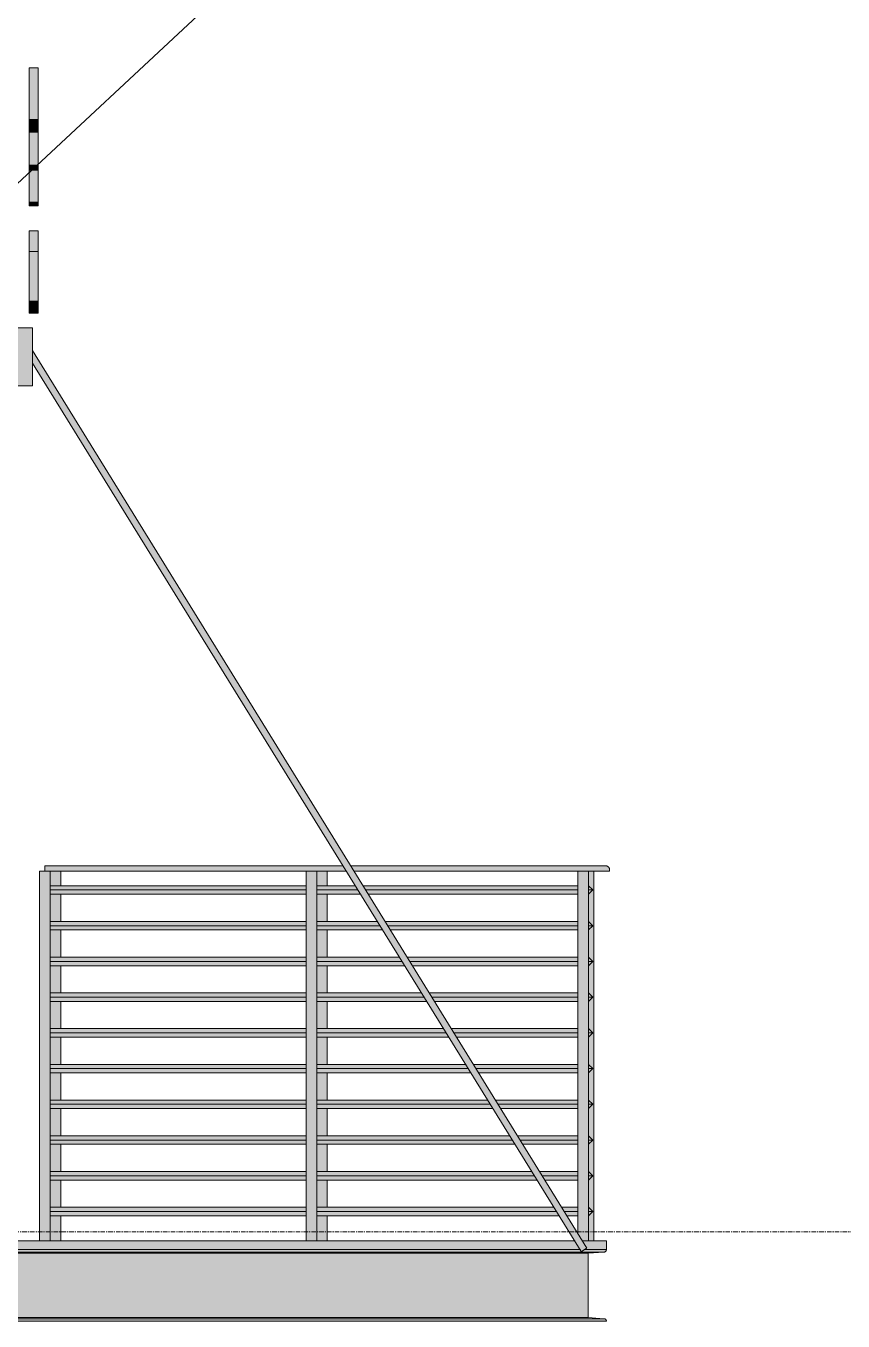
# Model space of a CAD drawing. Header units: inches. Extents: x 1822 to 8392, y -297 to 673.
# Drawn here: x 3861.3 to 3952.9, y 258 to 403 of the extents above; entities that cross this region are included whole.
import ezdxf

# ---------------------------------------------------------------- set-up
doc = ezdxf.new("R2010")
doc.units = ezdxf.units.IN
doc.header["$MEASUREMENT"] = 0
doc.linetypes.add('Grid Line 1_2_', pattern=[0.875, 0.5, -0.125, 0.125, -0.125])
for name, color, linetype, lineweight in [('A-FLOR-1', 192, 'Continuous', 5), ('A-FLOR-2', 192, 'Continuous', 9), ('A-FLOR-HRAL', 11, 'Continuous', 9), ('A-FLOR-LEVL-4', 51, 'Grid Line 1_2_', 9), ('A-WALL-2', 113, 'Continuous', 9), ('G-ANNO-TEXT', 231, 'Continuous', 30), ('S-BEAM', 12, 'Continuous', 9)]:
    doc.layers.add(name, color=color, linetype=linetype, lineweight=lineweight)

# ---------------------------------------------------------------- blocks, each defined once
blk = doc.blocks.new('Logo Signage - Logo Signage-2965665-BUILDING ELEVATION - EAST')
at = {"layer": 'A-WALL-2'}
h = blk.add_hatch(color=256, dxfattribs=at)
h.paths.add_polyline_path([(3861.77, 383.29), (3862.72, 383.34), (3862.72, 386.9), (3861.72, 386.9), (3861.72, 383.29)], flags=0)
h.paths.add_polyline_path([(3861.79, 392.56), (3862.72, 392.56), (3862.72, 398.34), (3861.72, 398.33), (3861.73, 392.56)], flags=0)
for points in [[(3861.72, 391.16), (3862.72, 391.16), (3862.72, 392.56), (3861.72, 392.56), (3861.72, 392.36)], [(3862.72, 387.49), (3862.72, 391.16), (3861.72, 391.16), (3861.72, 387.49), (3862.55, 387.49)], [(3862.5, 387.1), (3862.72, 387.11), (3862.72, 387.49), (3861.72, 387.49), (3861.72, 387.1)], [(3861.72, 386.9), (3862.72, 386.91), (3862.72, 387.1), (3861.72, 387.1), (3861.72, 386.91)], [(3862.55, 383.03), (3862.72, 383.06), (3862.72, 383.29), (3861.72, 383.29), (3861.72, 383.03)], [(3862.72, 382.91), (3862.72, 383.03), (3861.72, 383.03), (3861.72, 382.91), (3862.55, 382.91)], [(3862.55, 377.8), (3862.72, 377.8), (3862.72, 380.08), (3861.72, 380.08), (3861.72, 377.8), (3862.52, 377.8)], [(3862.55, 372.22), (3862.72, 372.22), (3862.72, 377.8), (3861.72, 377.8), (3861.72, 372.22)], [(3861.72, 370.86), (3862.72, 370.86), (3862.72, 372.22), (3861.72, 372.22), (3861.72, 370.94)]]:
    blk.add_hatch(color=256, dxfattribs=at).paths.add_polyline_path(points, flags=0)
for p, q in [((3862.72, 398.34), (3861.72, 398.34)), ((3861.72, 391.16), (3861.72, 392.56)), ((3862.72, 392.56), (3861.72, 392.56)), ((3862.72, 392.56), (3862.72, 391.16)), ((3861.72, 387.49), (3861.72, 391.16)), ((3862.72, 391.16), (3861.72, 391.16)), ((3862.72, 391.16), (3862.72, 387.49)), ((3861.72, 387.1), (3861.72, 387.49)), ((3862.72, 387.49), (3862.72, 387.1)), ((3861.72, 386.9), (3861.72, 387.1)), ((3862.72, 387.1), (3861.72, 387.1)), ((3862.72, 386.9), (3861.72, 386.9)), ((3862.72, 387.1), (3862.72, 386.9)), ((3861.72, 383.29), (3862.72, 383.29)), ((3861.72, 383.03), (3862.72, 383.03)), ((3861.72, 382.91), (3861.72, 383.03)), ((3862.72, 383.03), (3862.72, 382.91)), ((3862.72, 382.91), (3861.72, 382.91)), ((3862.72, 380.1), (3861.72, 380.1)), ((3862.72, 377.8), (3861.72, 377.8)), ((3861.72, 372.22), (3862.72, 372.22)), ((3861.72, 370.86), (3862.72, 370.86))]:
    blk.add_line(p, q, dxfattribs=at)
for points, knots in [([(3861.72, 392.56), (3861.72, 394.5), (3861.72, 397.49), (3861.72, 398.35), (3861.72, 398.34)], [-1.02054, -1.02054, -1.02054, -1.02054, -0.6920047, -0.4746925, -0.4746925, -0.4746925, -0.4746925]), ([(3862.72, 398.34), (3862.72, 398.35), (3862.72, 397.49), (3862.72, 394.5), (3862.72, 392.56)], [0.4746925, 0.4746925, 0.4746925, 0.4746925, 0.6920047, 1.02054, 1.02054, 1.02054, 1.02054]), ([(3861.72, 383.29), (3861.72, 383.29), (3861.72, 383.92), (3861.72, 385.79), (3861.72, 386.9)], [-1.7800969, -1.7800969, -1.7800969, -1.7800969, -1.5651556, -1.3467933, -1.3467933, -1.3467933, -1.3467933]), ([(3862.72, 386.9), (3862.72, 385.79), (3862.72, 383.92), (3862.72, 383.29), (3862.72, 383.29)], [1.3467933, 1.3467933, 1.3467933, 1.3467933, 1.5651556, 1.7800969, 1.7800969, 1.7800969, 1.7800969])]:
    blk.add_open_spline(points, degree=3, knots=knots, dxfattribs=at)
for points in [[(3861.72, 383.03), (3861.72, 383.04), (3861.72, 383.11), (3861.72, 383.29)], [(3862.72, 383.29), (3862.72, 383.11), (3862.72, 383.04), (3862.72, 383.03)], [(3861.72, 377.82), (3861.72, 379.7), (3861.72, 380.23), (3861.72, 380.07)], [(3862.72, 380.07), (3862.72, 380.23), (3862.72, 379.7), (3862.72, 377.82)], [(3861.72, 372.22), (3861.72, 376.57), (3861.72, 377.89), (3861.72, 377.8)], [(3862.72, 377.8), (3862.72, 377.89), (3862.72, 376.57), (3862.72, 372.22)], [(3861.72, 370.86), (3861.72, 370.84), (3861.72, 371.45), (3861.72, 372.21)], [(3862.72, 372.21), (3862.72, 371.45), (3862.72, 370.84), (3862.72, 370.86)]]:
    blk.add_open_spline(points, degree=3, dxfattribs=at)
blk = doc.blocks.new('Railing - Baluster_01-2700443-BUILDING ELEVATION - EAST')
at = {"layer": 'A-FLOR-HRAL'}
h = blk.add_hatch(color=256, dxfattribs=at)
h.paths.add_polyline_path([(3893.92, 267), (3895.1, 267), (3895.1, 269.8), (3893.92, 269.8)], flags=0)
h.paths.add_polyline_path([(3893.92, 270.75), (3895.1, 270.75), (3895.1, 273.8), (3893.92, 273.8)], flags=0)
h.paths.add_polyline_path([(3893.92, 274.75), (3895.1, 274.75), (3895.1, 277.8), (3893.92, 277.8)], flags=0)
h.paths.add_polyline_path([(3893.92, 278.75), (3895.1, 278.75), (3895.1, 281.8), (3893.92, 281.8)], flags=0)
h.paths.add_polyline_path([(3893.92, 282.75), (3895.1, 282.75), (3895.1, 285.8), (3893.92, 285.8)], flags=0)
h.paths.add_polyline_path([(3893.92, 286.75), (3895.1, 286.75), (3895.1, 289.8), (3893.92, 289.8), (3893.92, 287.67)], flags=0)
h.paths.add_polyline_path([(3893.92, 290.75), (3895.1, 290.75), (3895.1, 293.8), (3893.92, 293.8)], flags=0)
h.paths.add_polyline_path([(3895.1, 294.75), (3895.1, 297.8), (3893.92, 297.8), (3893.92, 294.75)], flags=0)
h.paths.add_polyline_path([(3893.92, 298.75), (3895.1, 298.75), (3895.1, 301.8), (3893.92, 301.8), (3893.92, 299.64)], flags=0)
h.paths.add_polyline_path([(3893.92, 302.75), (3895.1, 302.75), (3895.1, 305.8), (3893.92, 305.8), (3893.92, 305.62)], flags=0)
h.paths.add_polyline_path([(3893.92, 306.75), (3895.1, 306.75), (3895.1, 308.4), (3893.92, 308.4)], flags=0)
for p, q in [((3895.1, 308.4), (3895.1, 306.75)), ((3895.1, 305.8), (3895.1, 302.75)), ((3895.1, 301.8), (3895.1, 298.75)), ((3895.1, 297.8), (3895.1, 294.75)), ((3895.1, 293.8), (3895.1, 290.75)), ((3895.1, 289.8), (3895.1, 286.75)), ((3895.1, 285.8), (3895.1, 282.75)), ((3895.1, 281.8), (3895.1, 278.75)), ((3895.1, 277.8), (3895.1, 274.75)), ((3895.1, 273.8), (3895.1, 270.75)), ((3895.1, 269.8), (3895.1, 267))]:
    blk.add_line(p, q, dxfattribs=at)
blk = doc.blocks.new('Railing - Baluster_01-V110-BUILDING ELEVATION - EAST')
at = {"layer": 'A-FLOR-HRAL'}
blk.add_hatch(color=256, dxfattribs=at).paths.add_polyline_path([(3924.95, 267), (3924.95, 308.4), (3924.36, 308.4), (3924.36, 306.75), (3924.83, 306.28), (3924.36, 305.8), (3924.36, 302.75), (3924.83, 302.28), (3924.36, 301.8), (3924.36, 298.75), (3924.83, 298.28), (3924.36, 297.8), (3924.36, 294.75), (3924.83, 294.28), (3924.36, 293.8), (3924.36, 290.75), (3924.83, 290.28), (3924.36, 289.8), (3924.36, 286.75), (3924.83, 286.28), (3924.36, 285.8), (3924.36, 282.75), (3924.83, 282.28), (3924.36, 281.8), (3924.36, 278.75), (3924.83, 278.28), (3924.36, 277.8), (3924.36, 274.75), (3924.83, 274.28), (3924.36, 273.8), (3924.36, 270.75), (3924.83, 270.28), (3924.36, 269.8), (3924.36, 267)], flags=0)
blk.add_line((3924.95, 267), (3924.95, 308.4), dxfattribs=at)
blk = doc.blocks.new('Railing - Baluster_01-V111-BUILDING ELEVATION - EAST')
at = {"layer": 'A-FLOR-HRAL'}
blk.add_hatch(color=256, dxfattribs=at).paths.add_polyline_path([(3893.92, 267), (3893.92, 308.4), (3892.74, 308.4), (3892.74, 267)], flags=0)
for p, q in [((3892.74, 267), (3892.74, 308.4)), ((3893.92, 308.4), (3893.92, 267))]:
    blk.add_line(p, q, dxfattribs=at)
blk = doc.blocks.new('Railing - Baluster_01-V112-BUILDING ELEVATION - EAST')
at = {"layer": 'A-FLOR-HRAL'}
blk.add_hatch(color=256, dxfattribs=at).paths.add_polyline_path([(3924.36, 267), (3924.36, 308.4), (3923.18, 308.4), (3923.18, 267.82), (3923.71, 267), (3924.19, 267)], flags=0)
for p, q in [((3923.18, 267.82), (3923.18, 308.4)), ((3924.36, 308.4), (3924.36, 267))]:
    blk.add_line(p, q, dxfattribs=at)
blk = doc.blocks.new('Railing - Baluster_01-V113-BUILDING ELEVATION - EAST')
at = {"layer": 'A-FLOR-HRAL'}
blk.add_hatch(color=256, dxfattribs=at).paths.add_polyline_path([(3864.06, 267), (3864.06, 308.4), (3862.88, 308.4), (3862.88, 267)], flags=0)
for p, q in [((3862.88, 267), (3862.88, 308.4)), ((3863.47, 308.4), (3862.88, 308.4)), ((3864.06, 308.4), (3864.06, 267))]:
    blk.add_line(p, q, dxfattribs=at)
blk = doc.blocks.new('Railing - Railing-3280392-BUILDING ELEVATION - EAST')
at = {"layer": 'A-FLOR-HRAL'}
h = blk.add_hatch(color=256, dxfattribs=at)
h.paths.add_polyline_path([(3924.36, 308.53), (3926.72, 308.53), (3926.66, 308.76), (3926.49, 308.94), (3926.25, 309), (3897.77, 308.96), (3898.04, 308.53), (3923.77, 308.53)], flags=0)
h.paths.add_polyline_path([(3863.47, 308.53), (3897.16, 308.53), (3896.86, 309), (3863.47, 308.98), (3863.47, 308.65)], flags=0)
h = blk.add_hatch(color=256, dxfattribs=at)
h.paths.add_polyline_path([(3865.25, 308.4), (3897.23, 308.4), (3897.16, 308.53), (3863.47, 308.53), (3863.47, 308.4), (3864.06, 308.4)], flags=0)
h.paths.add_polyline_path([(3924.36, 308.4), (3926.72, 308.4), (3926.72, 308.53), (3898.04, 308.53), (3898.11, 308.4), (3923.77, 308.4)], flags=0)
h = blk.add_hatch(color=256, dxfattribs=at)
h.paths.add_polyline_path([(3898.55, 306.28), (3898.25, 306.75), (3893.92, 306.75), (3893.92, 306.28), (3896.07, 306.28)], flags=0)
h.paths.add_polyline_path([(3924.83, 306.28), (3924.36, 306.75), (3924.36, 306.28)], flags=0)
h.paths.add_polyline_path([(3865.25, 306.28), (3892.74, 306.28), (3892.74, 306.75), (3864.06, 306.75), (3864.06, 306.28)], flags=0)
h.paths.add_polyline_path([(3923.18, 306.28), (3923.18, 306.75), (3899.13, 306.75), (3899.43, 306.28), (3921.2, 306.28)], flags=0)
h = blk.add_hatch(color=256, dxfattribs=at)
h.paths.add_polyline_path([(3864.06, 305.8), (3892.74, 305.8), (3892.74, 306.28), (3864.06, 306.28)], flags=0)
h.paths.add_polyline_path([(3924.36, 305.8), (3924.83, 306.28), (3924.36, 306.28)], flags=0)
h.paths.add_polyline_path([(3923.18, 305.8), (3923.18, 306.28), (3899.43, 306.28), (3899.72, 305.8), (3921.2, 305.8)], flags=0)
h.paths.add_polyline_path([(3893.92, 305.8), (3898.84, 305.8), (3898.55, 306.28), (3893.92, 306.28)], flags=0)
h = blk.add_hatch(color=256, dxfattribs=at)
h.paths.add_polyline_path([(3865.25, 302.28), (3892.74, 302.28), (3892.74, 302.75), (3864.06, 302.75), (3864.06, 302.28)], flags=0)
h.paths.add_polyline_path([(3924.83, 302.28), (3924.36, 302.75), (3924.36, 302.28)], flags=0)
h.paths.add_polyline_path([(3921.2, 302.28), (3923.18, 302.28), (3923.18, 302.75), (3901.61, 302.75), (3901.9, 302.28), (3904.45, 302.28)], flags=0)
h.paths.add_polyline_path([(3895.1, 302.28), (3901.02, 302.28), (3900.72, 302.75), (3893.92, 302.75), (3893.92, 302.28)], flags=0)
h = blk.add_hatch(color=256, dxfattribs=at)
h.paths.add_polyline_path([(3924.36, 301.8), (3924.83, 302.28), (3924.36, 302.28)], flags=0)
h.paths.add_polyline_path([(3865.25, 301.8), (3892.74, 301.8), (3892.74, 302.28), (3864.06, 302.28), (3864.06, 301.8)], flags=0)
h.paths.add_polyline_path([(3921.2, 301.8), (3923.18, 301.8), (3923.18, 302.28), (3901.9, 302.28), (3902.19, 301.8), (3904.45, 301.8)], flags=0)
h.paths.add_polyline_path([(3893.92, 301.8), (3901.31, 301.8), (3901.02, 302.28), (3893.92, 302.28)], flags=0)
h = blk.add_hatch(color=256, dxfattribs=at)
h.paths.add_polyline_path([(3895.1, 298.28), (3903.49, 298.28), (3903.19, 298.75), (3893.92, 298.75), (3893.92, 298.28)], flags=0)
h.paths.add_polyline_path([(3924.83, 298.28), (3924.36, 298.75), (3924.36, 298.28)], flags=0)
h.paths.add_polyline_path([(3865.25, 298.28), (3892.74, 298.28), (3892.74, 298.75), (3864.06, 298.75), (3864.06, 298.28)], flags=0)
h.paths.add_polyline_path([(3923.18, 298.28), (3923.18, 298.75), (3904.08, 298.75), (3904.37, 298.28), (3921.2, 298.28)], flags=0)
h = blk.add_hatch(color=256, dxfattribs=at)
h.paths.add_polyline_path([(3895.1, 297.8), (3903.78, 297.8), (3903.49, 298.28), (3893.92, 298.28), (3893.92, 297.8)], flags=0)
h.paths.add_polyline_path([(3865.25, 297.8), (3892.74, 297.8), (3892.74, 298.28), (3864.06, 298.28), (3864.06, 297.8)], flags=0)
h.paths.add_polyline_path([(3924.36, 297.8), (3924.83, 298.28), (3924.36, 298.28)], flags=0)
h.paths.add_polyline_path([(3923.18, 297.8), (3923.18, 298.28), (3904.37, 298.28), (3904.66, 297.8), (3921.2, 297.8)], flags=0)
h = blk.add_hatch(color=256, dxfattribs=at)
h.paths.add_polyline_path([(3924.83, 294.28), (3924.36, 294.75), (3924.36, 294.28)], flags=0)
h.paths.add_polyline_path([(3864.06, 294.28), (3892.74, 294.28), (3892.74, 294.75), (3864.06, 294.75)], flags=0)
h.paths.add_polyline_path([(3921.2, 294.28), (3923.18, 294.28), (3923.18, 294.75), (3906.55, 294.75), (3906.84, 294.28)], flags=0)
h.paths.add_polyline_path([(3895.1, 294.28), (3905.96, 294.28), (3905.66, 294.75), (3893.92, 294.75), (3893.92, 294.28)], flags=0)
h = blk.add_hatch(color=256, dxfattribs=at)
h.paths.add_polyline_path([(3864.06, 293.8), (3892.74, 293.8), (3892.74, 294.28), (3864.06, 294.28)], flags=0)
h.paths.add_polyline_path([(3924.36, 293.8), (3924.83, 294.28), (3924.36, 294.28)], flags=0)
h.paths.add_polyline_path([(3923.18, 293.8), (3923.18, 294.28), (3906.84, 294.28), (3907.13, 293.8), (3921.2, 293.8)], flags=0)
h.paths.add_polyline_path([(3893.92, 293.8), (3906.25, 293.8), (3905.96, 294.28), (3893.92, 294.28)], flags=0)
h = blk.add_hatch(color=256, dxfattribs=at)
h.paths.add_polyline_path([(3893.92, 290.28), (3908.43, 290.28), (3908.14, 290.75), (3893.92, 290.75)], flags=0)
h.paths.add_polyline_path([(3924.83, 290.28), (3924.36, 290.75), (3924.36, 290.28)], flags=0)
h.paths.add_polyline_path([(3921.2, 290.28), (3923.18, 290.28), (3923.18, 290.75), (3909.02, 290.75), (3909.31, 290.28)], flags=0)
h.paths.add_polyline_path([(3864.06, 290.28), (3892.74, 290.28), (3892.74, 290.75), (3864.06, 290.75)], flags=0)
h = blk.add_hatch(color=256, dxfattribs=at)
h.paths.add_polyline_path([(3895.1, 289.8), (3908.72, 289.8), (3908.43, 290.28), (3893.92, 290.28), (3893.92, 289.8)], flags=0)
h.paths.add_polyline_path([(3924.36, 289.8), (3924.83, 290.28), (3924.36, 290.28)], flags=0)
h.paths.add_polyline_path([(3865.25, 289.8), (3892.74, 289.8), (3892.74, 290.28), (3864.06, 290.28), (3864.06, 289.8)], flags=0)
h.paths.add_polyline_path([(3923.18, 289.8), (3923.18, 290.28), (3909.31, 290.28), (3909.6, 289.8), (3921.2, 289.8)], flags=0)
h = blk.add_hatch(color=256, dxfattribs=at)
h.paths.add_polyline_path([(3865.25, 286.28), (3892.74, 286.28), (3892.74, 286.75), (3864.06, 286.75), (3864.06, 286.28)], flags=0)
h.paths.add_polyline_path([(3924.83, 286.28), (3924.36, 286.75), (3924.36, 286.28)], flags=0)
h.paths.add_polyline_path([(3921.2, 286.28), (3923.18, 286.28), (3923.18, 286.75), (3911.49, 286.75), (3911.78, 286.28)], flags=0)
h.paths.add_polyline_path([(3895.1, 286.28), (3910.9, 286.28), (3910.61, 286.75), (3893.92, 286.75), (3893.92, 286.28)], flags=0)
h = blk.add_hatch(color=256, dxfattribs=at)
h.paths.add_polyline_path([(3924.36, 285.8), (3924.83, 286.28), (3924.36, 286.28)], flags=0)
h.paths.add_polyline_path([(3865.25, 285.8), (3892.74, 285.8), (3892.74, 286.28), (3864.06, 286.28), (3864.06, 285.8)], flags=0)
h.paths.add_polyline_path([(3923.18, 285.8), (3923.18, 286.28), (3911.78, 286.28), (3912.07, 285.8), (3921.2, 285.8)], flags=0)
h.paths.add_polyline_path([(3895.1, 285.8), (3911.19, 285.8), (3910.9, 286.28), (3893.92, 286.28), (3893.92, 285.8)], flags=0)
h = blk.add_hatch(color=256, dxfattribs=at)
h.paths.add_polyline_path([(3924.83, 282.28), (3924.36, 282.75), (3924.36, 282.28)], flags=0)
h.paths.add_polyline_path([(3865.25, 282.28), (3892.74, 282.28), (3892.74, 282.75), (3864.06, 282.75), (3864.06, 282.28)], flags=0)
h.paths.add_polyline_path([(3923.18, 282.28), (3923.18, 282.75), (3913.96, 282.75), (3914.25, 282.28), (3921.2, 282.28)], flags=0)
h.paths.add_polyline_path([(3895.1, 282.28), (3913.37, 282.28), (3913.08, 282.75), (3893.92, 282.75), (3893.92, 282.28)], flags=0)
h = blk.add_hatch(color=256, dxfattribs=at)
h.paths.add_polyline_path([(3913.66, 281.8), (3913.37, 282.28), (3893.92, 282.28), (3893.92, 281.8), (3904.45, 281.8)], flags=0)
h.paths.add_polyline_path([(3924.36, 281.8), (3924.83, 282.28), (3924.36, 282.28)], flags=0)
h.paths.add_polyline_path([(3864.06, 281.8), (3892.74, 281.8), (3892.74, 282.28), (3864.06, 282.28)], flags=0)
h.paths.add_polyline_path([(3921.2, 281.8), (3923.18, 281.8), (3923.18, 282.28), (3914.25, 282.28), (3914.54, 281.8)], flags=0)
h = blk.add_hatch(color=256, dxfattribs=at)
h.paths.add_polyline_path([(3924.36, 278.28), (3924.83, 278.28), (3924.36, 278.75)], flags=0)
h.paths.add_polyline_path([(3864.06, 278.28), (3892.74, 278.28), (3892.74, 278.75), (3864.06, 278.75)], flags=0)
h.paths.add_polyline_path([(3921.2, 278.28), (3923.18, 278.28), (3923.18, 278.75), (3916.43, 278.75), (3916.72, 278.28)], flags=0)
h.paths.add_polyline_path([(3895.1, 278.28), (3915.84, 278.28), (3915.55, 278.75), (3893.92, 278.75), (3893.92, 278.28)], flags=0)
h = blk.add_hatch(color=256, dxfattribs=at)
h.paths.add_polyline_path([(3924.36, 277.8), (3924.83, 278.28), (3924.36, 278.28)], flags=0)
h.paths.add_polyline_path([(3865.25, 277.8), (3892.74, 277.8), (3892.74, 278.28), (3864.06, 278.28), (3864.06, 277.8)], flags=0)
h.paths.add_polyline_path([(3923.18, 277.8), (3923.18, 278.28), (3916.72, 278.28), (3917.01, 277.8), (3921.2, 277.8)], flags=0)
h.paths.add_polyline_path([(3893.92, 277.8), (3916.13, 277.8), (3915.84, 278.28), (3893.92, 278.28)], flags=0)
h = blk.add_hatch(color=256, dxfattribs=at)
h.paths.add_polyline_path([(3904.45, 274.28), (3918.31, 274.28), (3918.02, 274.75), (3893.92, 274.75), (3893.92, 274.28), (3895.1, 274.28)], flags=0)
h.paths.add_polyline_path([(3864.06, 274.28), (3892.74, 274.28), (3892.74, 274.75), (3864.06, 274.75)], flags=0)
h.paths.add_polyline_path([(3923.18, 274.28), (3923.18, 274.75), (3918.9, 274.75), (3919.19, 274.28), (3921.2, 274.28)], flags=0)
h.paths.add_polyline_path([(3924.83, 274.28), (3924.36, 274.75), (3924.36, 274.28)], flags=0)
h = blk.add_hatch(color=256, dxfattribs=at)
h.paths.add_polyline_path([(3921.2, 273.8), (3923.18, 273.8), (3923.18, 274.28), (3919.19, 274.28), (3919.48, 273.8)], flags=0)
h.paths.add_polyline_path([(3865.25, 273.8), (3892.74, 273.8), (3892.74, 274.28), (3864.06, 274.28), (3864.06, 273.8)], flags=0)
h.paths.add_polyline_path([(3924.36, 273.8), (3924.83, 274.28), (3924.36, 274.28)], flags=0)
h.paths.add_polyline_path([(3893.92, 273.8), (3918.6, 273.8), (3918.31, 274.28), (3893.92, 274.28)], flags=0)
h = blk.add_hatch(color=256, dxfattribs=at)
h.paths.add_polyline_path([(3864.06, 270.28), (3892.74, 270.28), (3892.74, 270.75), (3864.06, 270.75)], flags=0)
h.paths.add_polyline_path([(3923.18, 270.28), (3923.18, 270.75), (3921.37, 270.75), (3921.66, 270.28)], flags=0)
h.paths.add_polyline_path([(3924.83, 270.28), (3924.36, 270.75), (3924.36, 270.28)], flags=0)
h.paths.add_polyline_path([(3893.92, 270.28), (3920.78, 270.28), (3920.49, 270.75), (3893.92, 270.75)], flags=0)
h = blk.add_hatch(color=256, dxfattribs=at)
h.paths.add_polyline_path([(3893.92, 269.8), (3921.07, 269.8), (3920.78, 270.28), (3893.92, 270.28)], flags=0)
h.paths.add_polyline_path([(3923.18, 269.8), (3923.18, 270.28), (3921.66, 270.28), (3921.95, 269.8)], flags=0)
h.paths.add_polyline_path([(3864.06, 269.8), (3892.74, 269.8), (3892.74, 270.28), (3864.06, 270.28)], flags=0)
h.paths.add_polyline_path([(3924.36, 269.8), (3924.83, 270.28), (3924.36, 270.28)], flags=0)
for p, q in [((3896.88, 309), (3863.47, 309)), ((3863.47, 308.53), (3863.47, 309)), ((3926.25, 309), (3897.73, 309)), ((3863.47, 308.4), (3863.47, 308.53)), ((3897.25, 308.4), (3863.47, 308.4)), ((3926.72, 308.4), (3898.1, 308.4)), ((3926.72, 308.4), (3926.72, 308.53)), ((3864.06, 306.75), (3892.74, 306.75)), ((3892.74, 306.28), (3864.06, 306.28)), ((3893.92, 306.75), (3898.25, 306.75)), ((3898.55, 306.28), (3893.92, 306.28)), ((3899.13, 306.75), (3923.18, 306.75)), ((3923.18, 306.28), (3899.42, 306.28)), ((3924.83, 306.28), (3924.36, 306.75)), ((3924.36, 305.8), (3924.83, 306.28)), ((3924.83, 306.28), (3924.36, 306.28)), ((3892.74, 305.8), (3864.06, 305.8)), ((3898.84, 305.8), (3893.92, 305.8)), ((3923.18, 305.8), (3899.71, 305.8)), ((3864.06, 302.75), (3892.74, 302.75)), ((3892.74, 302.28), (3864.06, 302.28)), ((3892.74, 301.8), (3864.06, 301.8)), ((3893.92, 302.75), (3900.72, 302.75)), ((3901.02, 302.28), (3893.92, 302.28)), ((3901.31, 301.8), (3893.92, 301.8)), ((3901.6, 302.75), (3923.18, 302.75)), ((3923.18, 302.28), (3901.89, 302.28)), ((3923.18, 301.8), (3902.18, 301.8)), ((3924.83, 302.28), (3924.36, 302.75)), ((3924.36, 301.8), (3924.83, 302.28)), ((3924.83, 302.28), (3924.36, 302.28)), ((3864.06, 298.75), (3892.74, 298.75)), ((3892.74, 298.28), (3864.06, 298.28)), ((3892.74, 297.8), (3864.06, 297.8)), ((3893.92, 298.75), (3903.19, 298.75)), ((3903.49, 298.28), (3893.92, 298.28)), ((3903.78, 297.8), (3893.92, 297.8)), ((3904.07, 298.75), (3923.18, 298.75)), ((3923.18, 298.28), (3904.36, 298.28)), ((3923.18, 297.8), (3904.66, 297.8)), ((3924.83, 298.28), (3924.36, 298.75)), ((3924.36, 297.8), (3924.83, 298.28)), ((3924.83, 298.28), (3924.36, 298.28)), ((3864.06, 294.75), (3892.74, 294.75)), ((3893.92, 294.75), (3905.66, 294.75)), ((3906.54, 294.75), (3923.18, 294.75)), ((3924.83, 294.28), (3924.36, 294.75)), ((3892.74, 294.28), (3864.06, 294.28)), ((3892.74, 293.8), (3864.06, 293.8)), ((3905.96, 294.28), (3893.92, 294.28)), ((3906.25, 293.8), (3893.92, 293.8)), ((3923.18, 294.28), (3906.83, 294.28)), ((3923.18, 293.8), (3907.13, 293.8)), ((3924.36, 293.8), (3924.83, 294.28)), ((3924.83, 294.28), (3924.36, 294.28)), ((3864.06, 290.75), (3892.74, 290.75)), ((3892.74, 290.28), (3864.06, 290.28)), ((3893.92, 290.75), (3908.14, 290.75)), ((3908.43, 290.28), (3893.92, 290.28)), ((3909.01, 290.75), (3923.18, 290.75)), ((3923.18, 290.28), (3909.31, 290.28)), ((3924.83, 290.28), (3924.36, 290.75)), ((3924.36, 289.8), (3924.83, 290.28)), ((3924.83, 290.28), (3924.36, 290.28)), ((3892.74, 289.8), (3864.06, 289.8)), ((3908.72, 289.8), (3893.92, 289.8)), ((3923.18, 289.8), (3909.6, 289.8)), ((3864.06, 286.75), (3892.74, 286.75)), ((3892.74, 286.28), (3864.06, 286.28)), ((3892.74, 285.8), (3864.06, 285.8)), ((3893.92, 286.75), (3910.61, 286.75)), ((3910.9, 286.28), (3893.92, 286.28)), ((3911.19, 285.8), (3893.92, 285.8)), ((3911.48, 286.75), (3923.18, 286.75)), ((3923.18, 286.28), (3911.78, 286.28)), ((3923.18, 285.8), (3912.07, 285.8)), ((3924.83, 286.28), (3924.36, 286.75)), ((3924.36, 285.8), (3924.83, 286.28)), ((3924.83, 286.28), (3924.36, 286.28)), ((3864.06, 282.75), (3892.74, 282.75)), ((3892.74, 282.28), (3864.06, 282.28)), ((3892.74, 281.8), (3864.06, 281.8)), ((3893.92, 282.75), (3913.08, 282.75)), ((3913.37, 282.28), (3893.92, 282.28)), ((3913.66, 281.8), (3893.92, 281.8)), ((3913.96, 282.75), (3923.18, 282.75)), ((3923.18, 282.28), (3914.25, 282.28)), ((3923.18, 281.8), (3914.54, 281.8)), ((3924.83, 282.28), (3924.36, 282.75)), ((3924.36, 281.8), (3924.83, 282.28)), ((3924.83, 282.28), (3924.36, 282.28)), ((3864.06, 278.75), (3892.74, 278.75)), ((3893.92, 278.75), (3915.55, 278.75)), ((3916.43, 278.75), (3923.18, 278.75)), ((3924.83, 278.28), (3924.36, 278.75)), ((3892.74, 278.28), (3864.06, 278.28)), ((3892.74, 277.8), (3864.06, 277.8)), ((3915.84, 278.28), (3893.92, 278.28)), ((3916.13, 277.8), (3893.92, 277.8)), ((3923.18, 278.28), (3916.72, 278.28)), ((3923.18, 277.8), (3917.01, 277.8)), ((3924.36, 277.8), (3924.83, 278.28)), ((3924.83, 278.28), (3924.36, 278.28)), ((3864.06, 274.75), (3892.74, 274.75)), ((3892.74, 274.28), (3864.06, 274.28)), ((3893.92, 274.75), (3918.02, 274.75)), ((3918.31, 274.28), (3893.92, 274.28)), ((3918.9, 274.75), (3923.18, 274.75)), ((3923.18, 274.28), (3919.19, 274.28)), ((3924.83, 274.28), (3924.36, 274.75)), ((3924.36, 273.8), (3924.83, 274.28)), ((3924.83, 274.28), (3924.36, 274.28)), ((3892.74, 273.8), (3864.06, 273.8)), ((3918.6, 273.8), (3893.92, 273.8)), ((3923.18, 273.8), (3919.48, 273.8)), ((3864.06, 270.75), (3892.74, 270.75)), ((3892.74, 270.28), (3864.06, 270.28)), ((3892.74, 269.8), (3864.06, 269.8)), ((3893.92, 270.75), (3920.49, 270.75)), ((3920.78, 270.28), (3893.92, 270.28)), ((3921.07, 269.8), (3893.92, 269.8)), ((3921.37, 270.75), (3923.18, 270.75)), ((3923.18, 270.28), (3921.66, 270.28)), ((3923.18, 269.8), (3921.95, 269.8)), ((3924.83, 270.28), (3924.36, 270.75)), ((3924.36, 269.8), (3924.83, 270.28)), ((3924.83, 270.28), (3924.36, 270.28))]:
    blk.add_line(p, q, dxfattribs=at)
blk.add_open_spline([(3926.72, 308.53), (3926.72, 308.57), (3926.72, 308.63), (3926.69, 308.71), (3926.66, 308.76), (3926.63, 308.81), (3926.61, 308.84), (3926.58, 308.87), (3926.54, 308.9), (3926.5, 308.93), (3926.46, 308.95), (3926.42, 308.97), (3926.35, 308.99), (3926.29, 309), (3926.25, 309)], degree=3, knots=[0, 0, 0, 0, 0.166667, 0.25, 0.333333, 0.416667, 0.458333, 0.5, 0.583333, 0.666667, 0.708333, 0.75, 0.833333, 1, 1, 1, 1], dxfattribs=at)
for name, p in [('Railing - Baluster_01-V113-BUILDING ELEVATION - EAST', (0, 0)), ('Railing - Baluster_01-2700443-BUILDING ELEVATION - EAST', (-29.85, 0)), ('Railing - Baluster_01-V111-BUILDING ELEVATION - EAST', (0, 0)), ('Railing - Baluster_01-2700443-BUILDING ELEVATION - EAST', (0, 0)), ('Railing - Baluster_01-V112-BUILDING ELEVATION - EAST', (0, 0)), ('Railing - Baluster_01-V110-BUILDING ELEVATION - EAST', (0, 0))]:
    blk.add_blockref(name, p)
blk = doc.blocks.new('Walls 6 - Walls 1-3280336-BUILDING ELEVATION - EAST')
at = {"layer": 'S-BEAM'}
for points in [[(3862.1, 366), (3862.1, 366), (3862.1, 369.25), (3860.22, 369.25), (3860.22, 366), (3862.1, 366)], [(3860.22, 362.75), (3862.1, 362.75), (3862.1, 366), (3860.22, 366), (3860.22, 362.79)], [(3923.87, 265.99), (3924.15, 266.16), (3923.67, 267), (3923.69, 267), (3862.1, 366.68), (3862.1, 365.99), (3921.56, 269.72)], [(3923.56, 265.79), (3923.87, 265.99), (3895.7, 311.6), (3862.1, 365.99), (3862.1, 365.28), (3922.82, 267), (3922.86, 267), (3923.56, 265.8)]]:
    blk.add_hatch(color=256, dxfattribs=at).paths.add_polyline_path(points, flags=0)
for p, q in [((3862.1, 369.25), (3860.22, 369.25)), ((3862.1, 369.25), (3862.1, 366)), ((3924.19, 266.18), (3862.1, 366.71)), ((3862.1, 366), (3862.1, 362.75)), ((3862.1, 365.28), (3923.55, 265.79)), ((3860.22, 362.75), (3862.1, 362.75)), ((3923.87, 265.99), (3923.56, 265.8)), ((3924.15, 266.16), (3923.87, 265.99))]:
    blk.add_line(p, q, dxfattribs=at)
blk = doc.blocks.new('Walls 10 - Walls 3-3280360-BUILDING ELEVATION - EAST')
at = {"layer": 'A-WALL-2'}
for points in [[(3923.71, 265.73), (3926.23, 265.76), (3926.32, 265.86), (3926.36, 266), (3923.83, 265.96), (3923.56, 265.81), (3923.48, 266), (3860.22, 266), (3860.22, 265.73), (3923.65, 265.73)], [(3921.2, 265.61), (3924.32, 265.61), (3926.09, 265.73), (3860.22, 265.73), (3860.22, 265.66), (3860.22, 265.64), (3860.22, 265.61), (3904.45, 265.61)], [(3904.45, 258.39), (3924.32, 258.39), (3924.32, 265.61), (3860.22, 265.61), (3860.22, 258.39), (3870.93, 258.39)], [(3904.45, 258.27), (3926.09, 258.27), (3923.83, 258.39), (3860.22, 258.36), (3860.22, 258.34), (3860.22, 258.27), (3870.93, 258.27)], [(3923.83, 258), (3926.36, 258), (3926.32, 258.14), (3926.23, 258.24), (3926.09, 258.27), (3860.22, 258.24), (3860.22, 258), (3904.45, 258)]]:
    blk.add_hatch(color=256, dxfattribs=at).paths.add_polyline_path(points, flags=0)
for p, q in [((3923.48, 266), (3860.22, 266)), ((3860.22, 265.73), (3926.09, 265.73)), ((3926.09, 265.73), (3860.22, 265.73)), ((3860.22, 265.64), (3860.43, 265.66)), ((3924.32, 265.61), (3860.22, 265.61)), ((3926.36, 266), (3923.9, 266)), ((3926.09, 265.73), (3924.32, 265.61)), ((3924.32, 265.61), (3924.32, 258.39)), ((3924.32, 258.39), (3860.22, 258.39)), ((3860.43, 258.34), (3860.22, 258.36)), ((3926.09, 258.27), (3860.22, 258.27)), ((3926.09, 258.27), (3860.22, 258.27)), ((3924.32, 258.39), (3926.09, 258.27)), ((3926.36, 258), (3860.22, 258))]:
    blk.add_line(p, q, dxfattribs=at)
for points, knots in [([(3926.36, 266), (3926.36, 265.98), (3926.36, 265.94), (3926.34, 265.9), (3926.33, 265.86), (3926.31, 265.84), (3926.29, 265.82), (3926.28, 265.8), (3926.26, 265.79), (3926.24, 265.77), (3926.22, 265.76), (3926.19, 265.75), (3926.15, 265.73), (3926.11, 265.73), (3926.09, 265.73)], [-1, -1, -1, -1, -0.833333, -0.75, -0.666667, -0.583333, -0.541667, -0.5, -0.416667, -0.375, -0.333333, -0.25, -0.166667, 0, 0, 0, 0]), ([(3926.09, 258.27), (3926.11, 258.27), (3926.15, 258.27), (3926.19, 258.25), (3926.22, 258.24), (3926.24, 258.23), (3926.26, 258.21), (3926.28, 258.2), (3926.29, 258.18), (3926.31, 258.16), (3926.33, 258.14), (3926.34, 258.1), (3926.36, 258.06), (3926.36, 258.02), (3926.36, 258)], [-1, -1, -1, -1, -0.833333, -0.75, -0.666667, -0.625, -0.583333, -0.5, -0.458333, -0.416667, -0.333333, -0.25, -0.166667, 0, 0, 0, 0])]:
    blk.add_open_spline(points, degree=3, knots=knots, dxfattribs=at)

msp = doc.modelspace()

# ---------------------------------------------------------------- hatches: boundary and pattern name
at = {"layer": 'A-FLOR-1'}
h = msp.add_hatch(color=256, dxfattribs=at)
h.paths.add_polyline_path([(3923.43679, 266), (3923.45833, 266.03642), (3922.81898, 267), (3860.22374, 267), (3860.22374, 266), (3923.42177, 266)], flags=0)
h.paths.add_polyline_path([(3926.36153, 266), (3926.36153, 267), (3923.64593, 266.96871), (3924.14784, 266.15607), (3923.95411, 266), (3924.31856, 266)], flags=0)

# ---------------------------------------------------------------- linework, layer by layer
at = {"layer": 'A-FLOR-2'}
for p, q in [((3860.22374, 267), (3922.86319, 267)), ((3923.62661, 267), (3926.36153, 267)), ((3926.36153, 266), (3926.36153, 267)), ((3923.48082, 266), (3860.22374, 266)), ((3926.36153, 266), (3923.89515, 266))]:
    msp.add_line(p, q, dxfattribs=at)
at = {"layer": 'A-FLOR-LEVL-4'}
msp.add_line((1830.94838, 268), (4167.96446, 268), dxfattribs=at)
at = {"layer": 'G-ANNO-TEXT'}
msp.add_line((3836.4057, 363.06405), (3929.0721, 449.36306), dxfattribs=at)

# ---------------------------------------------------------------- block references
at = {"layer": 'A-FLOR-HRAL'}
msp.add_blockref('Railing - Railing-3280392-BUILDING ELEVATION - EAST', (0, 0), dxfattribs=at)
at = {"layer": 'A-WALL-2'}
for name in ['Logo Signage - Logo Signage-2965665-BUILDING ELEVATION - EAST', 'Walls 10 - Walls 3-3280360-BUILDING ELEVATION - EAST']:
    msp.add_blockref(name, (0, 0), dxfattribs=at)
at = {"layer": 'S-BEAM'}
msp.add_blockref('Walls 6 - Walls 1-3280336-BUILDING ELEVATION - EAST', (0, 0), dxfattribs=at)

doc.saveas('drawing.dxf')
